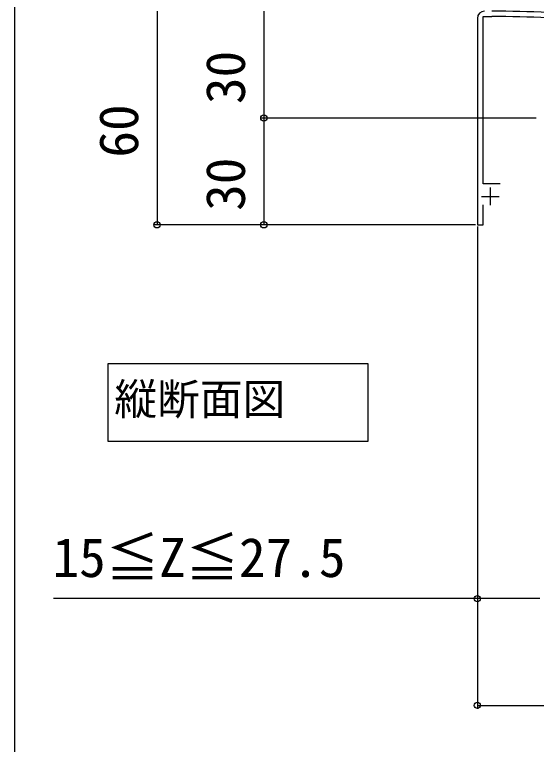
# Model space of a CAD drawing. Units: millimetres, scale not verified. Extents: x -875 to 875, y -1300 to 1292.
# Drawn here: x -875 to -728.4, y -66.5 to 138.5 of the extents above; entities that cross this region are included whole.
import ezdxf
from ezdxf.enums import TextEntityAlignment as Align

# ---------------------------------------------------------------- set-up
doc = ezdxf.new("R2010")
doc.units = ezdxf.units.MM
doc.header["$LTSCALE"] = 8
for name, color, linetype in [('0-1_USER1', 3, 'Continuous'), ('0-2_YKK_11', 7, 'Continuous'), ('0-7_YKK_D', 6, 'Continuous'), ('0-8_YKK_ZWAK', 7, 'Continuous')]:
    doc.layers.add(name, color=color, linetype=linetype)
doc.styles.add('ＭＳ ゴシック', font='')
doc.styles.get('ＭＳ ゴシック').set_extended_font_data('MS Gothic')

msp = doc.modelspace()

# ---------------------------------------------------------------- linework, layer by layer
at = {"layer": '0-1_USER1'}
msp.add_lwpolyline([(-848.742, 26.439), (-848.742, 40.439), (-775.756, 40.439), (-775.756, 18.556), (-848.742, 18.556)], close=True, dxfattribs=at)
at = {"layer": '0-2_YKK_11'}
for p, q in [((-741.4, 89.904), (-741.4, 84.904)), ((-743.9, 87.404), (-738.9, 87.404))]:
    msp.add_line(p, q, dxfattribs=at)
for points in [[(-745, 137.404), (-745, 79.404), (-743.4, 79.404), (-743.4, 85.004)], [(-738.6, 90.904), (-743.4, 90.904), (-743.4, 137.904), (-741, 137.904)]]:
    msp.add_lwpolyline(points, dxfattribs=at)
for centre, radius, start, end in [((-743, 137.404), 2, 90.00001, 179.99999), ((-741, -245.298), 384.701, 85.28146, 89.99999), ((-741, -245.295), 383.199, 85.28153, 90.00001)]:
    msp.add_arc(centre, radius, start, end, dxfattribs=at)
at = {"layer": '0-7_YKK_D'}
for p, q in [((-835, 139.404), (-835, 79.404)), ((-805, 139.404), (-805, 109.404)), ((-728.5, 109.404), (-806, 109.404)), ((-728.5, 109.404), (-806, 109.404)), ((-805, 109.404), (-805, 79.404)), ((-745.5, 79.404), (-836, 79.404)), ((-745.5, 79.404), (-806, 79.404)), ((-745, 78.904), (-745, -26.596)), ((-745, 78.904), (-745, -56.596)), ((-745, -55.596), (-545, -55.596))]:
    msp.add_line(p, q, dxfattribs=at)
msp.add_lwpolyline([(-727.5, -25.596), (-745, -25.596), (-864.062, -25.596)], dxfattribs=at)
for centre in [(-805, 109.404), (-805, 109.404), (-835, 79.404), (-805, 79.404), (-745, -25.596), (-745, -55.596)]:
    msp.add_circle(centre, 0.875, dxfattribs=at)
at = {"layer": '0-8_YKK_ZWAK'}
msp.add_line((-875, 1250.4), (-875, -1299.6), dxfattribs=at)

# ---------------------------------------------------------------- texts
at = {"layer": '0-1_USER1', "style": 'ＭＳ ゴシック'}
msp.add_text('縦断面図', height=8.798, dxfattribs=at).set_placement((-846.984, 23.412), align=Align.BOTTOM_LEFT)
at = {"layer": '0-7_YKK_D', "style": 'ＭＳ ゴシック'}
for s, p in [('30', (-807, 113.324)), ('60', (-837, 98.281)), ('30', (-807, 83.324))]:
    msp.add_text(s, height=11, rotation=90, dxfattribs=at).set_placement(p, align=Align.BOTTOM_LEFT)
msp.add_text('15≦Z≦27.5', height=11, dxfattribs=at).set_placement((-864.364, -22.829), align=Align.BOTTOM_LEFT)

doc.saveas('drawing.dxf')
